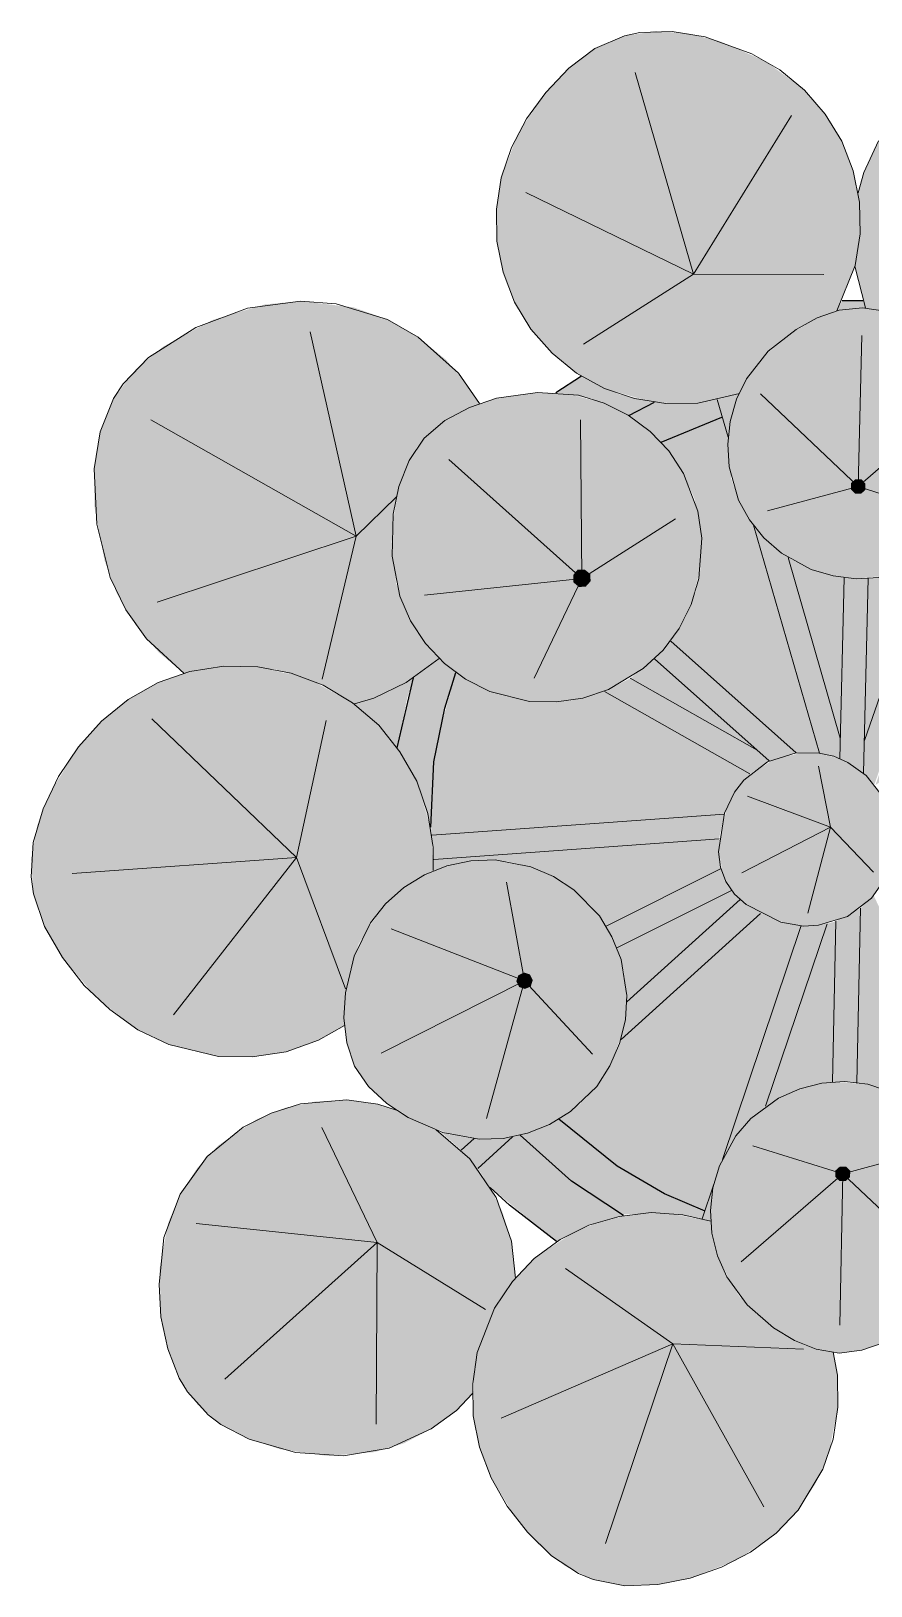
# Model space of a CAD drawing. Header units: metres. Extents: x 0 to 8.79, y -6.64 to 2.65.
# Drawn here: x 5.7303 to 5.9043, y -5.9048 to -5.5829 of the extents above; entities that cross this region are included whole.
import ezdxf

# ---------------------------------------------------------------- set-up
doc = ezdxf.new("R2010")
doc.units = ezdxf.units.M
for name, color, linetype, lineweight, true_color in [('VEG-HOJAS', 117, 'Continuous', 18, 0x2e5e38), ('VEG-MACETA', 25, 'Continuous', 25, 0x745440), ('VEG-NERVIOS', 115, 'Continuous', 9, 0x528c5c)]:
    doc.layers.add(name, color=color, linetype=linetype, lineweight=lineweight, true_color=true_color)
doc.layers.add('VEG-RELLENO', color=253, linetype='Continuous', true_color=0x96c896)

# ---------------------------------------------------------------- blocks, each defined once
blk = doc.blocks.new('VEG_Pilea_PLANTA')
at = {"layer": 'VEG-RELLENO', "true_color": 0x7bad61}
h = blk.add_hatch(color=73, dxfattribs=at)
h.dxf.hatch_style = 1
h.paths.add_polyline_path([(-0.0284, 0.0862), (-0.0349, 0.0855), (-0.0415, 0.086), (-0.0509, 0.0887), (-0.0567, 0.0919), (-0.0618, 0.096), (-0.0662, 0.101), (-0.0696, 0.1066), (-0.0719, 0.1128), (-0.0732, 0.1192), (-0.0733, 0.1258), (-0.0723, 0.1323), (-0.0688, 0.1416), (-0.0631, 0.15), (-0.0583, 0.155), (-0.0529, 0.1591), (-0.0468, 0.1617), (-0.0403, 0.1627), (-0.0335, 0.1622), (-0.0268, 0.1605), (-0.0175, 0.1564), (-0.0095, 0.1505), (-0.0052, 0.1455), (-0.0018, 0.1399), (0.0006, 0.1338), (0.0019, 0.1273), (0.002, 0.1207), (0.001, 0.1142), (-0.0026, 0.105), (-0.0091, 0.1022), (-0.0152, 0.098), (-0.0201, 0.0927), (-0.023, 0.0877)])
h.paths.add_polyline_path([(-0.0339, 0.1142), (-0.0348, 0.1126), (-0.0343, 0.111), (-0.0328, 0.1101), (-0.0311, 0.1106), (-0.0303, 0.1121), (-0.0307, 0.1138), (-0.0323, 0.1146)], flags=0)
at = {"layer": 'VEG-RELLENO', "true_color": 0x78a95f}
h = blk.add_hatch(color=73, dxfattribs=at)
h.dxf.hatch_style = 1
h.paths.add_polyline_path([(0.0028, 0.1334), (0.0058, 0.14), (0.0098, 0.146), (0.0148, 0.1511), (0.0239, 0.1572), (0.0344, 0.1611), (0.0418, 0.1625), (0.0492, 0.1627), (0.0563, 0.1612), (0.0628, 0.1579), (0.0685, 0.1532), (0.0734, 0.1474), (0.0791, 0.1379), (0.0825, 0.1275), (0.0832, 0.1203), (0.0827, 0.1131), (0.0809, 0.1062), (0.0779, 0.0996), (0.0739, 0.0936), (0.066, 0.0862), (0.0598, 0.0825), (0.0531, 0.08), (0.046, 0.0786), (0.0388, 0.0785), (0.0288, 0.0806), (0.0276, 0.0853), (0.0257, 0.0896), (0.0231, 0.0936), (0.0198, 0.0972), (0.0118, 0.1029), (0.0072, 0.1047), (0.0031, 0.1054), (0.0009, 0.114), (0.002, 0.1207), (0.0016, 0.1292)])
h.paths.add_polyline_path([(0.0376, 0.1106), (0.0359, 0.1097), (0.0353, 0.1079), (0.0361, 0.1062), (0.0379, 0.1056), (0.0396, 0.1064), (0.0402, 0.1082), (0.0394, 0.1099)], flags=0)
at = {"layer": 'VEG-RELLENO', "true_color": 0x78965e}
h = blk.add_hatch(color=73, dxfattribs=at)
h.dxf.hatch_style = 1
h.paths.add_polyline_path([(-0.0323, 0.1146), (-0.0307, 0.1138), (-0.0303, 0.1121), (-0.0311, 0.1106), (-0.0328, 0.1101), (-0.0343, 0.111), (-0.0348, 0.1126), (-0.0339, 0.1142)])
at = {"layer": 'VEG-RELLENO', "true_color": 0x77a85e}
h = blk.add_hatch(color=73, dxfattribs=at)
h.dxf.hatch_style = 1
h.paths.add_polyline_path([(-0.1433, 0.0341), (-0.1481, 0.0398), (-0.1519, 0.0462), (-0.1545, 0.0531), (-0.1566, 0.0644), (-0.1566, 0.0721), (-0.1554, 0.0797), (-0.1526, 0.0866), (-0.1482, 0.0925), (-0.1423, 0.0974), (-0.1321, 0.1029), (-0.1213, 0.1061), (-0.1139, 0.1068), (-0.1029, 0.1055), (-0.0959, 0.103), (-0.0895, 0.0993), (-0.0837, 0.0946), (-0.079, 0.089), (-0.0768, 0.0856), (-0.084, 0.0821), (-0.0883, 0.0784), (-0.09, 0.0762), (-0.0935, 0.0684), (-0.0947, 0.0627), (-0.095, 0.0569), (-0.0941, 0.0484), (-0.0923, 0.0431), (-0.0896, 0.0382), (-0.0852, 0.0328), (-0.092, 0.0278), (-0.0987, 0.0246), (-0.1027, 0.0234), (-0.1092, 0.0273), (-0.1192, 0.0306), (-0.1298, 0.0312), (-0.138, 0.0297)])
h.paths.add_polyline_path([(-0.105, 0.0584), (-0.1045, 0.0565), (-0.1028, 0.0556), (-0.1009, 0.0561), (-0.0999, 0.0578), (-0.1004, 0.0597), (-0.1021, 0.0606), (-0.104, 0.0601)], flags=0)
at = {"layer": 'VEG-RELLENO', "true_color": 0xe9e7e3}
h = blk.add_hatch(color=7, dxfattribs=at)
h.dxf.hatch_style = 1
h.paths.add_polyline_path([(0.1038, -0.026), (0.0983, -0.0422), (0.0934, -0.0486), (0.0902, -0.0468), (0.0898, -0.0418), (0.0881, -0.0354), (0.0918, -0.0246), (0.0934, -0.0174), (0.098, -0.0219)])
h.paths.add_polyline_path([(0.0872, -0.0619), (0.0889, -0.0578), (0.09, -0.0524), (0.091, -0.0529), (0.0882, -0.0605)])
h.paths.add_polyline_path([(0.083, -0.0674), (0.0716, -0.0794), (0.0638, -0.0754), (0.0696, -0.0743), (0.0747, -0.0726), (0.0795, -0.0701)])
h.paths.add_polyline_path([(0.015, -0.1059), (0.0115, -0.1063), (0.0153, -0.1035)])
h.paths.add_polyline_path([(-0.0609, -0.0879), (-0.0746, -0.0767), (-0.0772, -0.0728), (-0.07, -0.0662), (-0.0684, -0.0659), (-0.0578, -0.0754), (-0.047, -0.0825), (-0.0542, -0.0845)])
h.paths.add_polyline_path([(-0.0849, -0.0652), (-0.0819, -0.066), (-0.0779, -0.0666), (-0.0806, -0.069)])
h.paths.add_polyline_path([(-0.061, 0.0879), (-0.0557, 0.0913), (-0.0479, 0.0875), (-0.0406, 0.0859), (-0.0459, 0.0831), (-0.0536, 0.0866)])
h.paths.add_polyline_path([(-0.0017, 0.1069), (0.0026, 0.1069), (0.0031, 0.1054), (-0.0028, 0.1048)])
h.paths.add_polyline_path([(0.0646, 0.0853), (0.0773, 0.074), (0.0791, 0.0658), (0.0822, 0.0592), (0.08, 0.0577), (0.0733, 0.0604), (0.0626, 0.0714), (0.0517, 0.0797), (0.0598, 0.0825)])
h.paths.add_polyline_path([(0.0973, 0.0444), (0.0954, 0.0426), (0.0922, 0.0481), (0.0969, 0.0452)])
h.paths.add_polyline_path([(-0.0905, 0.0288), (-0.0918, 0.0246), (-0.0939, 0.0143), (-0.0977, 0.019), (-0.1027, 0.0234), (-0.0953, 0.0261)])
at = {"layer": 'VEG-RELLENO', "true_color": 0x8dbf73}
h = blk.add_hatch(color=63, dxfattribs=at)
h.dxf.hatch_style = 1
h.paths.add_polyline_path([(0.0072, 0.1047), (0.0118, 0.1029), (0.016, 0.1003), (0.0215, 0.0954), (0.0245, 0.0917), (0.0276, 0.0853), (0.0287, 0.0807), (0.029, 0.0759), (0.0285, 0.0712), (0.0272, 0.0666), (0.0251, 0.0624), (0.0206, 0.0568), (0.0169, 0.0539), (0.0127, 0.0516), (0.0082, 0.0501), (0.0012, 0.0493), (-0.0036, 0.0499), (-0.0081, 0.0512), (-0.0143, 0.0546), (-0.0179, 0.0578), (-0.0209, 0.0615), (-0.0232, 0.0656), (-0.0251, 0.0725), (-0.0254, 0.0772), (-0.0249, 0.0819), (-0.0236, 0.0865), (-0.0215, 0.0907), (-0.0186, 0.0946), (-0.0133, 0.0995), (-0.0069, 0.1033), (-0.0023, 0.1049), (0.0025, 0.1054)])
h.paths.add_polyline_path([(0.001, 0.0699), (0.0001, 0.0691), (0.0001, 0.0678), (0.001, 0.0669), (0.0022, 0.0669), (0.0031, 0.0677), (0.0031, 0.069), (0.0023, 0.0699)], flags=0)
at = {"layer": 'VEG-RELLENO', "true_color": 0x8abe70}
h = blk.add_hatch(color=63, dxfattribs=at)
h.dxf.hatch_style = 1
h.paths.add_polyline_path([(-0.084, 0.0821), (-0.0789, 0.0848), (-0.0733, 0.0867), (-0.0648, 0.0879), (-0.0591, 0.0877), (-0.051, 0.0857), (-0.046, 0.0832), (-0.0415, 0.0798), (-0.0376, 0.0758), (-0.0346, 0.0711), (-0.0316, 0.0633), (-0.0308, 0.0577), (-0.0309, 0.0521), (-0.033, 0.044), (-0.0355, 0.039), (-0.0388, 0.0345), (-0.0429, 0.0307), (-0.0501, 0.0264), (-0.0554, 0.0246), (-0.0609, 0.0238), (-0.0665, 0.0239), (-0.0747, 0.026), (-0.0797, 0.0285), (-0.0841, 0.0318), (-0.088, 0.0359), (-0.0911, 0.0406), (-0.0933, 0.0457), (-0.0946, 0.0512), (-0.095, 0.0597), (-0.0935, 0.0684), (-0.0914, 0.0738), (-0.0883, 0.0784)])
h.paths.add_polyline_path([(-0.0574, 0.0501), (-0.0574, 0.0486), (-0.0562, 0.0476), (-0.0548, 0.0477), (-0.0538, 0.0488), (-0.0539, 0.0503), (-0.055, 0.0512), (-0.0565, 0.0512)], flags=0)
at = {"layer": 'VEG-RELLENO', "true_color": 0x96bc76}
h = blk.add_hatch(color=63, dxfattribs=at)
h.dxf.hatch_style = 1
h.paths.add_polyline_path([(-0.0021, 0.0163), (-0.0022, 0.0121), (-0.0064, 0.0132), (-0.0201, 0.0604), (-0.0162, 0.0561), (-0.0129, 0.0537)])
h.paths.add_polyline_path([(-0.0276, 0.0864), (-0.023, 0.0877), (-0.0243, 0.0842), (-0.0253, 0.0786)])
at = {"layer": 'VEG-RELLENO', "true_color": 0xf8f6f2}
h = blk.add_hatch(color=7, dxfattribs=at)
h.dxf.hatch_style = 1
h.paths.add_polyline_path([(0.0934, -0.0174), (0.0918, -0.0246), (0.0881, -0.0354), (0.0853, -0.0296), (0.0829, -0.0264), (0.0853, -0.017), (0.0866, -0.0074), (0.0903, -0.0136)])
h.paths.add_polyline_path([(-0.0475, -0.0823), (-0.0578, -0.0754), (-0.0684, -0.0659), (-0.0604, -0.0626), (-0.0483, -0.0723), (-0.0385, -0.078), (-0.0301, -0.0816), (-0.0307, -0.0832), (-0.038, -0.082)])
h.paths.add_polyline_path([(-0.0939, 0.0143), (-0.0905, 0.0288), (-0.0852, 0.0328), (-0.0817, 0.0299), (-0.084, 0.0225), (-0.0863, 0.0114), (-0.0869, -0.0021), (-0.0898, 0.0074)])
h.paths.add_polyline_path([(-0.0459, 0.0831), (-0.0406, 0.0859), (-0.0349, 0.0855), (-0.0276, 0.0864), (-0.0266, 0.0828), (-0.0392, 0.0776)])
h.paths.add_polyline_path([(0.0517, 0.0797), (0.0626, 0.0714), (0.0733, 0.0604), (0.0664, 0.0618), (0.0612, 0.0618), (0.053, 0.069), (0.0483, 0.0723), (0.0368, 0.0788), (0.046, 0.0786)])
at = {"layer": 'VEG-RELLENO', "true_color": 0x7a5e4a}
h = blk.add_hatch(color=35, dxfattribs=at)
h.dxf.hatch_style = 1
h.paths.add_polyline_path([(0.0863, -0.0114), (0.0829, -0.0264), (0.0783, -0.022), (0.0739, -0.0192), (0.069, -0.0173), (0.064, -0.0162), (0.0588, -0.016), (0.0536, -0.0167), (0.0487, -0.0183), (0.0435, -0.0211), (0.0089, -0.0017), (0.0453, 0.0016), (0.0493, -0.0006), (0.0546, -0.0026), (0.0603, -0.0036), (0.066, -0.0037), (0.0744, -0.0019), (0.0796, 0.0005), (0.0832, 0.0029), (0.0866, -0.0074)])
h.paths.add_polyline_path([(0.0477, -0.0728), (0.038, -0.0755), (0.0079, -0.011), (0.0084, -0.0095), (0.035, -0.0298), (0.0326, -0.0345), (0.0311, -0.0394), (0.0304, -0.0446), (0.0311, -0.0523), (0.0338, -0.0596), (0.0366, -0.064), (0.0422, -0.0695)])
h.paths.add_polyline_path([(0.0255, -0.0831), (0.0252, -0.0779), (0.0241, -0.0733), (0.0221, -0.069), (0.0195, -0.065), (0.0162, -0.0616), (0.0124, -0.0588), (0.0081, -0.0567), (0.0013, -0.055), (0.0021, -0.0189), (0.0048, -0.0162), (0.0335, -0.0776)])
h.paths.add_polyline_path([(-0.0301, -0.0816), (-0.0385, -0.078), (-0.0483, -0.0723), (-0.0604, -0.0626), (-0.056, -0.0594), (-0.0525, -0.0558), (-0.0498, -0.0515), (-0.0475, -0.0461), (-0.0186, -0.02), (-0.0144, -0.0218), (-0.0102, -0.0225)])
h.paths.add_polyline_path([(-0.0863, -0.0111), (-0.0863, -0.0088), (-0.0272, -0.0045), (-0.0268, -0.0107), (-0.0506, -0.0226), (-0.0536, -0.0186), (-0.0573, -0.0151), (-0.0615, -0.0123), (-0.0662, -0.0103), (-0.0711, -0.0092), (-0.0761, -0.0089), (-0.0811, -0.0095)])
h.paths.add_polyline_path([(-0.087, 0), (-0.0863, 0.0114), (-0.0853, 0.017), (-0.0817, 0.0299), (-0.0747, 0.026), (-0.0665, 0.0239), (-0.0581, 0.0241), (-0.0509, 0.026), (-0.0208, 0.0089), (-0.024, 0.0051), (-0.0261, 0.0006), (-0.0867, -0.0038)])
h.paths.add_polyline_path([(-0.0392, 0.0776), (-0.0266, 0.0828), (-0.0253, 0.0786), (-0.0247, 0.0701), (-0.0232, 0.0656), (-0.0201, 0.0604), (-0.0064, 0.0132), (-0.0112, 0.0133), (-0.0372, 0.0364), (-0.0341, 0.0414), (-0.032, 0.0466), (-0.0309, 0.0521), (-0.0308, 0.0577), (-0.0323, 0.0659), (-0.0346, 0.0711)])
h.paths.add_polyline_path([(0.0385, 0.078), (0.0483, 0.0723), (0.053, 0.069), (0.0612, 0.0618), (0.055, 0.0609), (0.0496, 0.0589), (0.0447, 0.0561), (0.0402, 0.0524), (0.035, 0.0457), (0.0325, 0.0405), (0.0306, 0.0321), (0.0309, 0.0241), (0.0052, 0.0066), (0.0237, 0.0604), (0.0272, 0.0666), (0.0285, 0.0712), (0.029, 0.0755), (0.0306, 0.08)])
h.paths.add_polyline_path([(-0.0228, -0.0171), (-0.0463, -0.0383), (-0.0469, -0.032), (-0.0484, -0.0271), (-0.0246, -0.0152)])
h.paths.add_polyline_path([(0.0321, 0.0189), (0.0325, 0.0177), (0.0257, 0.0146)])
h.paths.add_polyline_path([(-0.0456, 0.0287), (-0.0406, 0.0327), (-0.0193, 0.0138)])
h.paths.add_polyline_path([(0.0029, 0.0158), (0.0037, 0.0494), (0.0105, 0.0507), (0.016, 0.0533)])
h.paths.add_polyline_path([(0.0346, 0.0131), (0.0398, 0.0062), (0.0143, 0.0038)])
h.paths.add_polyline_path([(-0.0129, 0.0537), (-0.0081, 0.0512), (-0.0013, 0.0495), (-0.0021, 0.0163)])
h.paths.add_polyline_path([(0.0287, -0.0186), (0.0393, -0.0245), (0.0381, -0.0258)])
h.paths.add_polyline_path([(-0.0037, -0.0549), (-0.0105, -0.0563), (-0.0176, -0.0599), (-0.0048, -0.0221), (-0.003, -0.0216)])
at = {"layer": 'VEG-RELLENO', "true_color": 0x96bc76}
h = blk.add_hatch(color=63, dxfattribs=at)
h.dxf.hatch_style = 1
h.paths.add_polyline_path([(0.029, 0.0755), (0.029, 0.0783), (0.0288, 0.0806), (0.0306, 0.08)])
h.paths.add_polyline_path([(0.005, 0.0068), (0.0027, 0.0091), (0.0029, 0.0158), (0.016, 0.0533), (0.0206, 0.0568), (0.0237, 0.0604)])
at = {"layer": 'VEG-RELLENO', "true_color": 0x78965e}
h = blk.add_hatch(color=73, dxfattribs=at)
h.dxf.hatch_style = 1
h.paths.add_polyline_path([(0.0023, 0.0699), (0.0031, 0.069), (0.0031, 0.0677), (0.0022, 0.0669), (0.001, 0.0669), (0.0001, 0.0678), (0.0001, 0.0691), (0.001, 0.0699)])
h = blk.add_hatch(color=73, dxfattribs=at)
h.dxf.hatch_style = 1
h.paths.add_polyline_path([(-0.104, 0.0601), (-0.1021, 0.0606), (-0.1004, 0.0597), (-0.0999, 0.0578), (-0.1009, 0.0561), (-0.1028, 0.0556), (-0.1045, 0.0565), (-0.105, 0.0584)])
h = blk.add_hatch(color=73, dxfattribs=at)
h.dxf.hatch_style = 1
h.paths.add_polyline_path([(-0.0565, 0.0512), (-0.055, 0.0512), (-0.0539, 0.0503), (-0.0538, 0.0488), (-0.0548, 0.0477), (-0.0562, 0.0476), (-0.0574, 0.0486), (-0.0574, 0.0501)])
at = {"layer": 'VEG-RELLENO', "true_color": 0x96bc76}
h = blk.add_hatch(color=63, dxfattribs=at)
h.dxf.hatch_style = 1
h.paths.add_polyline_path([(0.0027, 0.0091), (-0.0022, 0.0121), (-0.0013, 0.0495), (0.0037, 0.0494)])
h = blk.add_hatch(color=63, dxfattribs=at)
h.dxf.hatch_style = 1
h.paths.add_polyline_path([(-0.0112, 0.0133), (-0.0168, 0.0116), (-0.0406, 0.0327), (-0.0372, 0.0364)])
at = {"layer": 'VEG-RELLENO', "true_color": 0x78a95e}
h = blk.add_hatch(color=73, dxfattribs=at)
h.dxf.hatch_style = 1
h.paths.add_polyline_path([(-0.1102, -0.0462), (-0.1169, -0.0486), (-0.1239, -0.0497), (-0.1309, -0.0496), (-0.1412, -0.0471), (-0.1476, -0.0441), (-0.1561, -0.0375), (-0.1632, -0.0291), (-0.1669, -0.0227), (-0.1692, -0.0159), (-0.1697, -0.0088), (-0.1684, -0.0017), (-0.1657, 0.0051), (-0.1599, 0.0145), (-0.1551, 0.0198), (-0.1496, 0.0243), (-0.1434, 0.0278), (-0.1368, 0.0301), (-0.1298, 0.0312), (-0.1227, 0.0311), (-0.1124, 0.0287), (-0.1031, 0.0236), (-0.0977, 0.019), (-0.0933, 0.0135), (-0.0898, 0.0074), (-0.0868, -0.0028), (-0.0864, -0.0111), (-0.0904, -0.0132), (-0.0945, -0.0162), (-0.0994, -0.0219), (-0.1019, -0.0264), (-0.1035, -0.0312), (-0.1046, -0.0364), (-0.1048, -0.0432)])
h.paths.add_polyline_path([(-0.1169, -0.0094), (-0.1155, -0.0107), (-0.1136, -0.0105), (-0.1124, -0.0091), (-0.1125, -0.0073), (-0.1139, -0.006), (-0.1158, -0.0062), (-0.117, -0.0076)], flags=0)
at = {"layer": 'VEG-RELLENO', "true_color": 0x96bc76}
h = blk.add_hatch(color=63, dxfattribs=at)
h.dxf.hatch_style = 1
h.paths.add_polyline_path([(-0.0193, 0.0138), (-0.0168, 0.0116), (-0.0208, 0.0089), (-0.0509, 0.026), (-0.0456, 0.0287)])
at = {"layer": 'VEG-RELLENO', "true_color": 0x98c580}
h = blk.add_hatch(color=253, dxfattribs=at)
h.dxf.hatch_style = 1
h.paths.add_polyline_path([(-0.0265, -0.0119), (-0.0273, -0.0055), (-0.0255, 0.0023), (-0.0231, 0.0064), (-0.021, 0.0087), (-0.0157, 0.012), (-0.0096, 0.0134), (-0.0065, 0.0132), (-0.002, 0.012), (0.0008, 0.0106), (0.0044, 0.0075), (0.0078, 0.0023), (0.0091, -0.0039), (0.009, -0.007), (0.0077, -0.0115), (0.0054, -0.0156), (0.0033, -0.0179), (-0.002, -0.0212), (-0.0081, -0.0226), (-0.0113, -0.0224), (-0.0159, -0.0213), (-0.0203, -0.0191), (-0.0229, -0.0171), (-0.025, -0.0147)])
h.paths.add_polyline_path([(-0.0048, -0.0029), (-0.0033, -0.0028), (-0.0034, -0.0013), (-0.0049, -0.0014)], flags=0)
at = {"layer": 'VEG-RELLENO', "true_color": 0x96bc76}
h = blk.add_hatch(color=63, dxfattribs=at)
h.dxf.hatch_style = 1
h.paths.add_polyline_path([(-0.0261, 0.0006), (-0.0272, -0.0045), (-0.0863, -0.0088), (-0.0867, -0.0038)])
at = {"layer": 'VEG-RELLENO', "true_color": 0x78965e}
h = blk.add_hatch(color=73, dxfattribs=at)
h.dxf.hatch_style = 1
h.paths.add_polyline_path([(-0.117, -0.0076), (-0.1158, -0.0062), (-0.1139, -0.006), (-0.1125, -0.0073), (-0.1124, -0.0091), (-0.1136, -0.0105), (-0.1155, -0.0107), (-0.1169, -0.0094)])
at = {"layer": 'VEG-RELLENO', "true_color": 0x88bc6d}
h = blk.add_hatch(color=63, dxfattribs=at)
h.dxf.hatch_style = 1
h.paths.add_polyline_path([(-0.1043, -0.0468), (-0.1049, -0.0416), (-0.1046, -0.0364), (-0.1028, -0.0288), (-0.1007, -0.0241), (-0.0963, -0.018), (-0.0925, -0.0146), (-0.0882, -0.012), (-0.0836, -0.0101), (-0.0786, -0.0091), (-0.0736, -0.0089), (-0.0662, -0.0103), (-0.0615, -0.0123), (-0.0573, -0.0151), (-0.052, -0.0205), (-0.0494, -0.0248), (-0.0475, -0.0295), (-0.0465, -0.0344), (-0.0464, -0.0395), (-0.0471, -0.0445), (-0.0498, -0.0515), (-0.0525, -0.0558), (-0.058, -0.061), (-0.0623, -0.0637), (-0.0669, -0.0655), (-0.0719, -0.0666), (-0.0769, -0.0667), (-0.0819, -0.066), (-0.0892, -0.0634), (-0.096, -0.0593), (-0.0998, -0.0558), (-0.1027, -0.0516)])
h.paths.add_polyline_path([(-0.0686, -0.0352), (-0.0674, -0.0356), (-0.0662, -0.0351), (-0.0658, -0.0338), (-0.0664, -0.0326), (-0.0676, -0.0322), (-0.0688, -0.0328), (-0.0692, -0.034)], flags=0)
at = {"layer": 'VEG-RELLENO', "true_color": 0x96bc76}
h = blk.add_hatch(color=63, dxfattribs=at)
h.dxf.hatch_style = 1
h.paths.add_polyline_path([(-0.0268, -0.0107), (-0.0246, -0.0152), (-0.0484, -0.0271), (-0.0506, -0.0226)])
h = blk.add_hatch(color=63, dxfattribs=at)
h.dxf.hatch_style = 1
h.paths.add_polyline_path([(-0.0779, -0.0666), (-0.0744, -0.0667), (-0.07, -0.0662), (-0.0772, -0.0728), (-0.0806, -0.069)])
h.paths.add_polyline_path([(-0.0228, -0.0171), (-0.0186, -0.02), (-0.0475, -0.0461), (-0.0463, -0.0383)])
h = blk.add_hatch(color=63, dxfattribs=at)
h.dxf.hatch_style = 1
h.paths.add_polyline_path([(-0.003, -0.0216), (0.0021, -0.0189), (0.0013, -0.055), (-0.0037, -0.0549)])
h = blk.add_hatch(color=63, dxfattribs=at)
h.dxf.hatch_style = 1
h.paths.add_polyline_path([(-0.0283, -0.076), (-0.0288, -0.0791), (-0.0289, -0.0837), (-0.0307, -0.0832)])
h.paths.add_polyline_path([(-0.0102, -0.0225), (-0.0048, -0.0221), (-0.0176, -0.0599), (-0.0222, -0.0641), (-0.0265, -0.0709)])
at = {"layer": 'VEG-RELLENO', "true_color": 0x78965e}
h = blk.add_hatch(color=73, dxfattribs=at)
h.dxf.hatch_style = 1
h.paths.add_polyline_path([(-0.0692, -0.034), (-0.0688, -0.0328), (-0.0676, -0.0322), (-0.0664, -0.0326), (-0.0658, -0.0338), (-0.0662, -0.0351), (-0.0674, -0.0356), (-0.0686, -0.0352)])
at = {"layer": 'VEG-RELLENO', "true_color": 0x8dbf73}
h = blk.add_hatch(color=63, dxfattribs=at)
h.dxf.hatch_style = 1
h.paths.add_polyline_path([(-0.0071, -0.1102), (-0.0116, -0.1084), (-0.0159, -0.1058), (-0.0214, -0.101), (-0.0244, -0.0972), (-0.0275, -0.0909), (-0.0287, -0.0862), (-0.029, -0.0815), (-0.0285, -0.0768), (-0.0271, -0.0722), (-0.0237, -0.066), (-0.0206, -0.0624), (-0.0169, -0.0594), (-0.0127, -0.0571), (-0.0082, -0.0556), (-0.0035, -0.0549), (0.0036, -0.0553), (0.0103, -0.0576), (0.0144, -0.0601), (0.0179, -0.0632), (0.0209, -0.0669), (0.0232, -0.0711), (0.0252, -0.0779), (0.0255, -0.0827), (0.025, -0.0874), (0.0237, -0.0919), (0.0216, -0.0962), (0.0188, -0.1001), (0.0134, -0.105), (0.007, -0.1088), (0.0024, -0.1104), (-0.0023, -0.111)])
h.paths.add_polyline_path([(-0.001, -0.0754), (-0.0001, -0.0746), (0, -0.0733), (-0.0009, -0.0724), (-0.0022, -0.0724), (-0.0031, -0.0732), (-0.0031, -0.0745), (-0.0022, -0.0754)], flags=0)
at = {"layer": 'VEG-RELLENO', "true_color": 0x75a55c}
h = blk.add_hatch(color=73, dxfattribs=at)
h.dxf.hatch_style = 1
h.paths.add_polyline_path([(-0.0816, -0.1229), (-0.0868, -0.1267), (-0.0925, -0.1297), (-0.0986, -0.1315), (-0.1083, -0.1323), (-0.1181, -0.1309), (-0.1245, -0.1288), (-0.1304, -0.1258), (-0.1353, -0.1216), (-0.139, -0.1162), (-0.1414, -0.1101), (-0.1428, -0.1035), (-0.1431, -0.0936), (-0.1413, -0.084), (-0.1388, -0.0781), (-0.1353, -0.0727), (-0.1309, -0.068), (-0.123, -0.0626), (-0.117, -0.0602), (-0.1107, -0.0589), (-0.1043, -0.0586), (-0.0979, -0.0595), (-0.094, -0.0607), (-0.0858, -0.0648), (-0.0788, -0.0708), (-0.075, -0.076), (-0.0721, -0.0817), (-0.0702, -0.0878), (-0.0694, -0.0955), (-0.0737, -0.1017), (-0.0763, -0.1077), (-0.0779, -0.1141), (-0.0783, -0.1194)])
h.paths.add_polyline_path([(-0.099, -0.0901), (-0.0973, -0.0902), (-0.096, -0.089), (-0.0959, -0.0873), (-0.0971, -0.0861), (-0.0988, -0.086), (-0.1, -0.0871), (-0.1001, -0.0888)], flags=0)
at = {"layer": 'VEG-RELLENO', "true_color": 0x78965e}
h = blk.add_hatch(color=73, dxfattribs=at)
h.dxf.hatch_style = 1
h.paths.add_polyline_path([(-0.0022, -0.0754), (-0.0031, -0.0745), (-0.0031, -0.0732), (-0.0022, -0.0724), (-0.0009, -0.0724), (0, -0.0733), (-0.0001, -0.0746), (-0.001, -0.0754)])
at = {"layer": 'VEG-RELLENO', "true_color": 0x7db062}
h = blk.add_hatch(color=73, dxfattribs=at)
h.dxf.hatch_style = 1
h.paths.add_polyline_path([(-0.0027, -0.1156), (-0.0026, -0.1222), (-0.0045, -0.1319), (-0.0072, -0.138), (-0.0108, -0.1435), (-0.0154, -0.1483), (-0.0236, -0.1539), (-0.0332, -0.1576), (-0.0399, -0.1589), (-0.0467, -0.1592), (-0.0533, -0.1579), (-0.0592, -0.155), (-0.0645, -0.1507), (-0.0691, -0.1455), (-0.0744, -0.1368), (-0.0768, -0.1305), (-0.0781, -0.124), (-0.0779, -0.1141), (-0.0763, -0.1077), (-0.0737, -0.1017), (-0.07, -0.0962), (-0.0655, -0.0914), (-0.0572, -0.0859), (-0.0511, -0.0835), (-0.0446, -0.0822), (-0.038, -0.082), (-0.0289, -0.0837), (-0.0275, -0.0909), (-0.0256, -0.0952), (-0.023, -0.0992), (-0.0197, -0.1027), (-0.0138, -0.1072), (-0.0094, -0.1094), (-0.0036, -0.1108)])
h.paths.add_polyline_path([(-0.0366, -0.1113), (-0.0351, -0.1105), (-0.0345, -0.1089), (-0.0353, -0.1073), (-0.0369, -0.1068), (-0.0385, -0.1076), (-0.0391, -0.1092), (-0.0383, -0.1108)], flags=0)
at = {"layer": 'VEG-RELLENO', "true_color": 0x78965e}
h = blk.add_hatch(color=73, dxfattribs=at)
h.dxf.hatch_style = 1
h.paths.add_polyline_path([(-0.1001, -0.0888), (-0.1, -0.0871), (-0.0988, -0.086), (-0.0971, -0.0861), (-0.0959, -0.0873), (-0.096, -0.089), (-0.0973, -0.0902), (-0.099, -0.0901)])
h = blk.add_hatch(color=73, dxfattribs=at)
h.dxf.hatch_style = 1
h.paths.add_polyline_path([(-0.0383, -0.1108), (-0.0391, -0.1092), (-0.0385, -0.1076), (-0.0369, -0.1068), (-0.0353, -0.1073), (-0.0345, -0.1089), (-0.0351, -0.1105), (-0.0366, -0.1113)])
at = {"layer": 'VEG-HOJAS'}
for points in [[(-0.0028, 0.1048), (0.001, 0.1142), (0.002, 0.1207), (0.0019, 0.1273), (0.0006, 0.1338), (-0.0018, 0.1399), (-0.0052, 0.1455), (-0.0095, 0.1505), (-0.0146, 0.1547), (-0.0204, 0.158), (-0.0301, 0.1615), (-0.0369, 0.1626), (-0.0436, 0.1624), (-0.0468, 0.1617), (-0.0529, 0.1591), (-0.0583, 0.155), (-0.0631, 0.15), (-0.0671, 0.1445), (-0.0702, 0.1386), (-0.0723, 0.1323), (-0.0733, 0.1258), (-0.0732, 0.1192), (-0.0719, 0.1128), (-0.0696, 0.1066), (-0.0662, 0.101), (-0.0618, 0.096), (-0.0567, 0.0919), (-0.0509, 0.0887), (-0.0447, 0.0866), (-0.0382, 0.0856), (-0.0316, 0.0857), (-0.023, 0.0877)], [(0.0058, 0.14), (0.0028, 0.1334), (0.0016, 0.1292)], [(0.0009, 0.114), (0.0031, 0.1054)], [(-0.0768, 0.0856), (-0.0812, 0.0919), (-0.0895, 0.0993), (-0.0959, 0.103), (-0.1065, 0.1062), (-0.1139, 0.1068), (-0.1249, 0.1053), (-0.1356, 0.1013), (-0.1454, 0.0951), (-0.1506, 0.0897), (-0.1526, 0.0866), (-0.1554, 0.0797), (-0.1566, 0.0721), (-0.1561, 0.0606), (-0.1533, 0.0496), (-0.1501, 0.0429), (-0.1458, 0.0369), (-0.138, 0.0297)], [(0.0072, 0.1047), (0.0025, 0.1054), (-0.0023, 0.1049), (-0.0069, 0.1033), (-0.0112, 0.1009), (-0.017, 0.0964), (-0.0215, 0.0907), (-0.0236, 0.0865), (-0.0249, 0.0819), (-0.0254, 0.0772), (-0.0251, 0.0725), (-0.0232, 0.0656), (-0.0209, 0.0615), (-0.0179, 0.0578), (-0.0143, 0.0546), (-0.0081, 0.0512), (-0.0036, 0.0499), (0.0012, 0.0493), (0.0059, 0.0496)], [(-0.0253, 0.0786), (-0.0276, 0.0864)], [(-0.0064, 0.0132), (-0.0201, 0.0604)], [(-0.0129, 0.0537), (-0.0021, 0.0163)], [(0.0029, 0.0158), (0.016, 0.0533)], [(-0.0022, 0.0121), (-0.0013, 0.0495)], [(0.0037, 0.0494), (0.0027, 0.0091)], [(-0.0372, 0.0364), (-0.0112, 0.0133)], [(-0.1027, 0.0234), (-0.0987, 0.0246), (-0.092, 0.0278), (-0.0852, 0.0328)], [(-0.0168, 0.0116), (-0.0406, 0.0327)], [(-0.0864, -0.0111), (-0.0864, -0.0063), (-0.0875, 0.0007), (-0.0898, 0.0074), (-0.0933, 0.0135), (-0.0977, 0.019), (-0.1031, 0.0236), (-0.1092, 0.0273), (-0.1158, 0.0298), (-0.1227, 0.0311), (-0.1298, 0.0312), (-0.1368, 0.0301), (-0.1434, 0.0278), (-0.1496, 0.0243), (-0.1551, 0.0198), (-0.1599, 0.0145), (-0.164, 0.0084), (-0.1672, 0.0017), (-0.1693, -0.0053), (-0.1697, -0.0124), (-0.1692, -0.0159), (-0.1669, -0.0227), (-0.1632, -0.0291), (-0.1587, -0.0349), (-0.1534, -0.0399), (-0.1476, -0.0441), (-0.1412, -0.0471), (-0.1309, -0.0496), (-0.1239, -0.0497), (-0.1169, -0.0486), (-0.1102, -0.0462), (-0.1048, -0.0432)], [(-0.0208, 0.0089), (-0.0509, 0.026)], [(-0.0456, 0.0287), (-0.0193, 0.0138)], [(-0.0867, -0.0038), (-0.0261, 0.0006)], [(-0.0272, -0.0045), (-0.0863, -0.0088)], [(-0.0506, -0.0226), (-0.0268, -0.0107)], [(-0.0246, -0.0152), (-0.0484, -0.0271)], [(-0.0463, -0.0383), (-0.0228, -0.0171)], [(0.0021, -0.0189), (0.0013, -0.055)], [(-0.0186, -0.02), (-0.0475, -0.0461)], [(-0.0265, -0.0709), (-0.0102, -0.0225)], [(-0.0048, -0.0221), (-0.0176, -0.0599)], [(-0.0037, -0.0549), (-0.003, -0.0216)], [(0.0103, -0.0576), (0.0036, -0.0553), (-0.0012, -0.0548), (-0.0059, -0.0551), (-0.0105, -0.0563), (-0.0149, -0.0582), (-0.0206, -0.0624), (-0.0237, -0.066), (-0.0271, -0.0722), (-0.0285, -0.0768), (-0.029, -0.0815), (-0.0287, -0.0862), (-0.0275, -0.0909), (-0.0256, -0.0952), (-0.0214, -0.101), (-0.0159, -0.1058), (-0.0116, -0.1084), (-0.0071, -0.1102), (-0.0023, -0.111), (0.0024, -0.1104), (0.007, -0.1088)], [(-0.094, -0.0607), (-0.0979, -0.0595), (-0.1043, -0.0586), (-0.1139, -0.0594), (-0.12, -0.0613), (-0.1258, -0.0642), (-0.1332, -0.0703), (-0.1388, -0.0781), (-0.1422, -0.0871), (-0.1432, -0.0968), (-0.1428, -0.1035), (-0.1414, -0.1101), (-0.139, -0.1162), (-0.1373, -0.119), (-0.133, -0.1238), (-0.1304, -0.1258), (-0.1245, -0.1288), (-0.1149, -0.1316), (-0.105, -0.1323), (-0.0955, -0.1307), (-0.0868, -0.1267), (-0.0816, -0.1229), (-0.0783, -0.1194)], [(-0.0694, -0.0955), (-0.0702, -0.0878), (-0.0734, -0.0788), (-0.0788, -0.0708), (-0.0858, -0.0648)], [(-0.0806, -0.069), (-0.0779, -0.0666)], [(-0.07, -0.0662), (-0.0772, -0.0728)], [(-0.0307, -0.0832), (-0.0283, -0.076)], [(-0.0289, -0.0837), (-0.0347, -0.0824), (-0.0413, -0.0819), (-0.0479, -0.0827), (-0.0542, -0.0845), (-0.0601, -0.0875), (-0.0655, -0.0914), (-0.07, -0.0962), (-0.0737, -0.1017), (-0.0773, -0.1109), (-0.0782, -0.1174), (-0.0781, -0.124), (-0.0768, -0.1305), (-0.0744, -0.1368), (-0.0711, -0.1427), (-0.0669, -0.1481), (-0.0619, -0.153), (-0.0563, -0.1566), (-0.0533, -0.1579), (-0.0467, -0.1592), (-0.0399, -0.1589), (-0.0332, -0.1576), (-0.0267, -0.1553), (-0.0207, -0.1522), (-0.0154, -0.1483), (-0.0108, -0.1435), (-0.0057, -0.135), (-0.0036, -0.1288), (-0.0026, -0.1222), (-0.0027, -0.1156), (-0.0036, -0.1108)]]:
    blk.add_lwpolyline(points, dxfattribs=at)
for points in [[(-0.0883, 0.0784), (-0.0914, 0.0738), (-0.0935, 0.0684), (-0.0947, 0.0627), (-0.0949, 0.054), (-0.0933, 0.0457), (-0.0911, 0.0406), (-0.088, 0.0359), (-0.0841, 0.0318), (-0.0797, 0.0285), (-0.0747, 0.026), (-0.0665, 0.0239), (-0.0609, 0.0238), (-0.0554, 0.0246), (-0.0501, 0.0264), (-0.0429, 0.0307), (-0.0388, 0.0345), (-0.0355, 0.039), (-0.033, 0.044), (-0.0314, 0.0494), (-0.0308, 0.0577), (-0.0316, 0.0633), (-0.0346, 0.0711), (-0.0376, 0.0758), (-0.0415, 0.0798), (-0.046, 0.0832), (-0.051, 0.0857), (-0.0563, 0.0873), (-0.0648, 0.0879), (-0.0733, 0.0867), (-0.0789, 0.0848), (-0.084, 0.0821)], [(-0.0258, -0.0134), (-0.024, -0.016), (-0.0216, -0.0181), (-0.0144, -0.0218), (-0.0097, -0.0226), (-0.0066, -0.0224), (-0.0006, -0.0206), (0.0044, -0.0168), (0.0071, -0.0129), (0.0083, -0.01), (0.0091, -0.0039), (0.0083, 0.0008), (0.0071, 0.0037), (0.0033, 0.0086), (-0.0005, 0.0113), (-0.0034, 0.0126), (-0.0065, 0.0132), (-0.0112, 0.0133), (-0.0172, 0.0114), (-0.0221, 0.0076), (-0.024, 0.0051), (-0.0261, 0.0008), (-0.0273, -0.0072), (-0.0269, -0.0104)], [(-0.1027, -0.0516), (-0.0998, -0.0558), (-0.096, -0.0593), (-0.0916, -0.0622), (-0.0844, -0.0653), (-0.0769, -0.0667), (-0.0719, -0.0666), (-0.0669, -0.0655), (-0.0623, -0.0637), (-0.058, -0.061), (-0.0525, -0.0558), (-0.0498, -0.0515), (-0.0478, -0.0469), (-0.0466, -0.042), (-0.0463, -0.037), (-0.0475, -0.0295), (-0.0494, -0.0248), (-0.052, -0.0205), (-0.0573, -0.0151), (-0.0615, -0.0123), (-0.0662, -0.0103), (-0.0736, -0.0089), (-0.0786, -0.0091), (-0.0836, -0.0101), (-0.0882, -0.012), (-0.0925, -0.0146), (-0.0963, -0.018), (-0.0994, -0.0219), (-0.1028, -0.0288), (-0.1046, -0.0364), (-0.1049, -0.0416), (-0.1043, -0.0468)]]:
    blk.add_lwpolyline(points, close=True, dxfattribs=at)
at = {"layer": 'VEG-MACETA'}
for points in [[(-0.0017, 0.1069), (0.0026, 0.1069)], [(-0.061, 0.0879), (-0.0557, 0.0913)], [(-0.0459, 0.0831), (-0.0406, 0.0859)], [(-0.0392, 0.0776), (-0.0266, 0.0828)], [(-0.0869, -0.0021), (-0.0863, 0.0114), (-0.084, 0.0225), (-0.0817, 0.0299)], [(-0.0939, 0.0143), (-0.0905, 0.0288)], [(-0.0301, -0.0816), (-0.0385, -0.078), (-0.0483, -0.0723), (-0.0604, -0.0626)], [(-0.047, -0.0825), (-0.0578, -0.0754), (-0.0684, -0.0659)], [(-0.0609, -0.0879), (-0.0706, -0.0804), (-0.0746, -0.0767)]]:
    blk.add_lwpolyline(points, dxfattribs=at)
at = {"layer": 'VEG-NERVIOS'}
for points in [[(-0.0325, 0.1124), (-0.0446, 0.1541)], [(-0.0325, 0.1124), (-0.0122, 0.1452)], [(-0.0325, 0.1124), (-0.0672, 0.1293)], [(-0.0325, 0.1124), (-0.0553, 0.0979)], [(-0.0325, 0.1124), (-0.0055, 0.1123)], [(-0.1024, 0.0581), (-0.1119, 0.1004)], [(0.0016, 0.0684), (0.0024, 0.0997)], [(0.0016, 0.0684), (-0.0186, 0.0876)], [(0.0016, 0.0684), (0.0227, 0.0866)], [(-0.1024, 0.0581), (-0.1449, 0.0822)], [(-0.0556, 0.0494), (-0.0559, 0.0822)], [(-0.0556, 0.0494), (-0.0832, 0.074)], [(0.0016, 0.0684), (-0.0172, 0.0634)], [(0.0016, 0.0684), (0.0202, 0.0625)], [(-0.1024, 0.0581), (-0.094, 0.0663)], [(-0.0556, 0.0494), (-0.0362, 0.0617)], [(-0.1024, 0.0581), (-0.1436, 0.0445)], [(-0.1024, 0.0581), (-0.1094, 0.0285)], [(-0.0556, 0.0494), (-0.0882, 0.0459)], [(-0.0556, 0.0494), (-0.0655, 0.0287)], [(-0.1147, -0.0084), (-0.1447, 0.0203)], [(-0.1147, -0.0084), (-0.1086, 0.02)], [(-0.0041, -0.0021), (-0.0066, 0.0105)], [(-0.0041, -0.0021), (-0.0213, 0.0043)], [(-0.0041, -0.0021), (-0.0225, -0.0116)], [(-0.0041, -0.0021), (-0.0088, -0.0199)], [(-0.0041, -0.0021), (0.0048, -0.0114)], [(-0.1147, -0.0084), (-0.1612, -0.0117)], [(-0.1147, -0.0084), (-0.1402, -0.041)], [(-0.1147, -0.0084), (-0.1046, -0.0356)], [(-0.0675, -0.0339), (-0.0712, -0.0135)], [(-0.0675, -0.0339), (-0.0951, -0.0232)], [(-0.0675, -0.0339), (-0.0972, -0.0489)], [(-0.0675, -0.0339), (-0.0754, -0.0624)], [(-0.0675, -0.0339), (-0.0534, -0.0491)], [(-0.098, -0.0881), (-0.1095, -0.0643)], [(-0.0016, -0.0739), (-0.0202, -0.0681)], [(-0.0016, -0.0739), (0.0173, -0.0688)], [(-0.0016, -0.0739), (-0.0226, -0.0921)], [(-0.0016, -0.0739), (-0.0022, -0.1052)], [(-0.0016, -0.0739), (0.0187, -0.093)], [(-0.098, -0.0881), (-0.1355, -0.0842)], [(-0.098, -0.0881), (-0.1296, -0.1164)], [(-0.098, -0.0881), (-0.0982, -0.1257)], [(-0.098, -0.0881), (-0.0756, -0.102)], [(-0.0368, -0.1091), (-0.059, -0.0935)], [(-0.0368, -0.1091), (-0.0723, -0.1245)], [(-0.0368, -0.1091), (-0.0507, -0.1504)], [(-0.0368, -0.1091), (-0.0179, -0.1428)], [(-0.0368, -0.1091), (-0.0097, -0.1102)]]:
    blk.add_lwpolyline(points, dxfattribs=at)

msp = doc.modelspace()

# ---------------------------------------------------------------- block references
msp.add_blockref('VEG_Pilea_PLANTA', (5.9, -5.74561))

doc.saveas('drawing.dxf')
